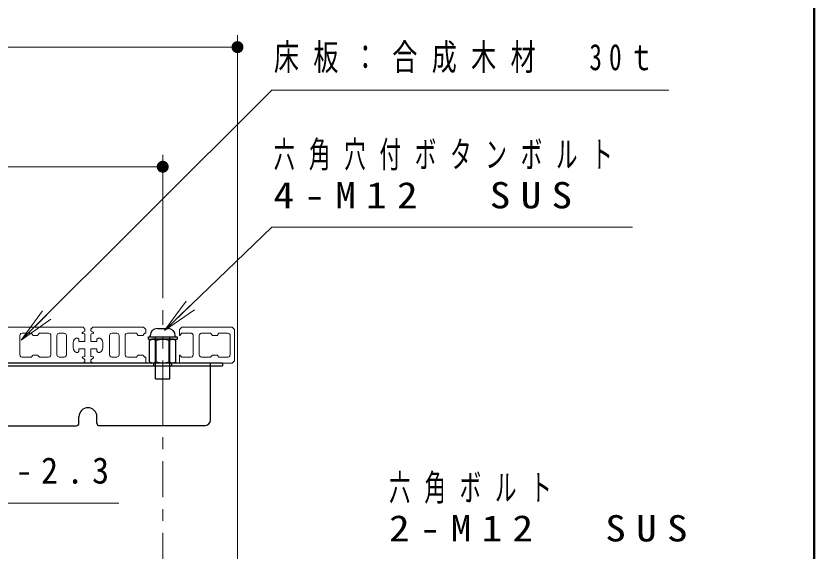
# Model space of a CAD drawing. Units: millimetres on the paper. Extents: x -385 to 0, y -594 to 267.
# Drawn here: x -66.7 to 0, y 158.5 to 203.2 of the extents above; entities that cross this region are included whole.
import ezdxf

# ---------------------------------------------------------------- set-up
doc = ezdxf.new("R2010")
doc.units = ezdxf.units.MM
doc.linetypes.add('USER1', pattern=[4.5, 2.5, -2])
doc.linetypes.add('USER2', pattern=[6, 3, -1, 1, -1])
doc.layers.add('1_10', color=7, linetype='Continuous', lineweight=25)
doc.layers.add('LY_3', color=7, linetype='Continuous', lineweight=13)
doc.styles.add('ＭＳ ゴシック', font='')
doc.styles.get('ＭＳ ゴシック').set_extended_font_data('MS Gothic')

# ---------------------------------------------------------------- blocks, each defined once
blk = doc.blocks.new('filled_dot')
at = {"color": 0, "linetype": 'Continuous', "lineweight": -2, "const_width": 1.25}
blk.add_lwpolyline([(-0.625, 0, 1), (0.625, 0, 1)], format="xyb", close=True, dxfattribs=at)

msp = doc.modelspace()

# ---------------------------------------------------------------- linework, layer by layer
at = {"layer": '1_10', "lineweight": 13}
for p, q in [((-48.196, 144.984), (-48.196, 201.586)), ((-148.196, 200.586), (-48.196, 200.586)), ((-54.446, 179.587), (-54.446, 191.586)), ((-141.946, 190.586), (-54.446, 190.586)), ((-54.309, 176.894), (-52.493, 179.333)), ((-54.309, 176.894), (-52.146, 178.972)), ((-66.267, 176.074), (-64.497, 178.547)), ((-66.267, 176.074), (-64.143, 178.193)), ((-51.8, 178.612), (-54.309, 176.894)), ((-63.79, 177.839), (-66.267, 176.074))]:
    msp.add_line(p, q, dxfattribs=at)
at = {"layer": '1_10', "linetype": 'USER2', "lineweight": 13}
for p, q in [((-54.446, 171.38), (-54.446, 178.587)), ((-54.446, 120.967), (-54.446, 173.054))]:
    msp.add_line(p, q, dxfattribs=at)
at = {"layer": '1_10', "color": 40, "lineweight": 13}
for p, q in [((-60.296, 177.164), (-56.046, 177.164)), ((-55.846, 176.964), (-56.046, 177.164)), ((-55.846, 176.664), (-55.846, 176.964)), ((-52.846, 177.164), (-53.046, 176.964)), ((-53.046, 176.489), (-53.046, 176.964)), ((-52.846, 177.164), (-48.646, 177.164)), ((-48.646, 177.164), (-48.446, 176.964)), ((-48.446, 176.964), (-48.446, 174.364)), ((-55.946, 176.664), (-55.846, 176.664)), ((-53.021, 176.489), (-53.046, 176.489)), ((-53.021, 174.839), (-53.046, 174.839)), ((-53.046, 174.164), (-53.046, 174.839)), ((-53.021, 174.839), (-52.846, 174.664)), ((-55.846, 174.164), (-60.296, 174.164)), ((-55.946, 174.664), (-55.846, 174.664)), ((-55.846, 174.164), (-55.846, 174.664)), ((-48.646, 174.164), (-53.046, 174.164)), ((-48.646, 174.164), (-48.446, 174.364))]:
    msp.add_line(p, q, dxfattribs=at)
at = {"layer": '1_10'}
for p, q in [((-54.896, 177.064), (-53.996, 177.064)), ((-55.646, 176.164), (-55.646, 176.364)), ((-55.646, 176.364), (-53.246, 176.364)), ((-55.646, 176.164), (-53.246, 176.164)), ((-55.543, 176.05), (-55.346, 176.164)), ((-55.496, 176.364), (-55.496, 176.464)), ((-55.496, 176.364), (-53.396, 176.364)), ((-53.546, 176.164), (-55.346, 176.164)), ((-55.046, 172.864), (-55.046, 176.364)), ((-53.846, 172.864), (-53.846, 176.364)), ((-53.349, 176.05), (-53.546, 176.164)), ((-53.396, 176.364), (-53.396, 176.464)), ((-53.246, 176.364), (-53.246, 176.164)), ((-55.543, 174.278), (-55.543, 176.05)), ((-54.994, 174.278), (-54.994, 176.05)), ((-53.898, 174.278), (-53.898, 176.05)), ((-53.349, 174.278), (-53.349, 176.05)), ((-55.046, 174.164), (-98.196, 174.164)), ((-55.543, 174.278), (-55.346, 174.164)), ((-53.546, 174.164), (-55.346, 174.164)), ((-55.196, 173.934), (-55.196, 174.164)), ((-49.446, 174.164), (-53.846, 174.164)), ((-53.696, 173.934), (-53.696, 174.164)), ((-53.349, 174.278), (-53.546, 174.164)), ((-49.446, 174.164), (-49.446, 173.934)), ((-50.446, 173.934), (-49.446, 173.934)), ((-55.046, 172.864), (-53.846, 172.864))]:
    msp.add_line(p, q, dxfattribs=at)
at = {"layer": '1_10', "color": 190}
for p, q in [((-49.446, 174.164), (-146.946, 174.164)), ((-50.446, 169.434), (-50.446, 174.164)), ((-146.946, 173.934), (-49.446, 173.934)), ((-61.446, 169.134), (-61.446, 169.684)), ((-59.946, 169.134), (-59.946, 169.684)), ((-134.746, 168.934), (-61.646, 168.934)), ((-50.946, 168.934), (-59.746, 168.934))]:
    msp.add_line(p, q, dxfattribs=at)
at = {"layer": '1_10', "color": 190, "linetype": 'USER1', "lineweight": 13}
msp.add_line((-49.446, 173.934), (-146.946, 173.934), dxfattribs=at)
at = {"layer": '1_10', "lineweight": 13}
for points in [[(-66.267, 176.074), (-45.321, 196.976), (-12.15, 196.976)], [(-54.309, 176.894), (-45.312, 185.539), (-15.183, 185.539)], [(-95.95, 169.794), (-88.458, 162.466), (-58.106, 162.466)]]:
    msp.add_lwpolyline(points, dxfattribs=at)
at = {"layer": '1_10', "color": 40, "lineweight": 13}
for points in [[(-75.296, 174.164), (-61.096, 174.164), (-60.946, 174.314), (-60.946, 174.44), (-60.951, 174.462), (-60.965, 174.479), (-61.063, 174.558), (-61.071, 174.563), (-61.08, 174.567), (-61.135, 174.583), (-61.161, 174.601), (-61.171, 174.632), (-61.171, 174.648), (-61.158, 174.682), (-61.125, 174.698), (-60.992, 174.71), (-60.959, 174.726), (-60.946, 174.76), (-60.946, 175.339), (-60.971, 175.364), (-61.421, 175.364), (-61.446, 175.339), (-61.446, 175.164), (-61.546, 175.064), (-61.696, 175.064), (-61.825, 175.165), (-61.912, 175.304), (-61.946, 175.464), (-61.946, 175.864), (-61.912, 176.024), (-61.825, 176.163), (-61.696, 176.264), (-61.546, 176.264), (-61.446, 176.164), (-61.446, 175.989), (-61.421, 175.964), (-60.971, 175.964), (-60.946, 175.989), (-60.946, 176.568), (-60.959, 176.602), (-60.992, 176.618), (-61.125, 176.63), (-61.158, 176.646), (-61.171, 176.68), (-61.171, 176.696), (-61.161, 176.727), (-61.135, 176.745), (-61.08, 176.761), (-61.071, 176.765), (-61.063, 176.77), (-60.965, 176.849), (-60.951, 176.866), (-60.946, 176.888), (-60.946, 177.014), (-61.096, 177.164), (-75.296, 177.164)], [(-60.296, 174.164), (-60.446, 174.314), (-60.446, 174.44), (-60.441, 174.462), (-60.427, 174.479), (-60.329, 174.558), (-60.321, 174.563), (-60.312, 174.567), (-60.257, 174.583), (-60.231, 174.601), (-60.221, 174.632), (-60.221, 174.648), (-60.234, 174.682), (-60.267, 174.698), (-60.4, 174.71), (-60.433, 174.726), (-60.446, 174.76), (-60.446, 175.339), (-60.421, 175.364), (-59.971, 175.364), (-59.946, 175.339), (-59.946, 175.164), (-59.846, 175.064), (-59.696, 175.064), (-59.567, 175.165), (-59.48, 175.304), (-59.446, 175.464), (-59.446, 175.864), (-59.48, 176.024), (-59.567, 176.163), (-59.696, 176.264), (-59.846, 176.264), (-59.946, 176.164), (-59.946, 175.989), (-59.971, 175.964), (-60.421, 175.964), (-60.446, 175.989), (-60.446, 176.568), (-60.433, 176.602), (-60.4, 176.618), (-60.267, 176.63), (-60.234, 176.646), (-60.221, 176.68), (-60.221, 176.696), (-60.231, 176.727), (-60.257, 176.745), (-60.312, 176.761), (-60.321, 176.765), (-60.329, 176.77), (-60.427, 176.849), (-60.441, 176.866), (-60.446, 176.888), (-60.446, 177.014), (-60.296, 177.164)], [(-55.946, 176.664), (-56.046, 176.564), (-56.046, 176.539), (-56.096, 176.489), (-56.496, 176.489), (-56.546, 176.539), (-56.546, 176.564), (-56.646, 176.664), (-57.396, 176.664), (-57.473, 176.649), (-57.537, 176.605), (-57.581, 176.541), (-57.596, 176.464), (-57.596, 174.864)], [(-52.846, 174.664), (-52.096, 174.664), (-51.996, 174.691), (-51.923, 174.764), (-51.896, 174.864), (-51.896, 176.464), (-51.899, 176.499), (-51.908, 176.532), (-51.923, 176.564), (-51.943, 176.593), (-51.967, 176.617), (-51.996, 176.637), (-52.028, 176.652), (-52.061, 176.661), (-52.096, 176.664), (-52.846, 176.664), (-53.021, 176.489)], [(-57.596, 174.864), (-57.569, 174.764), (-57.496, 174.691), (-57.396, 174.664), (-56.646, 174.664), (-56.546, 174.764), (-56.546, 174.789), (-56.496, 174.839), (-56.096, 174.839), (-56.046, 174.789), (-56.046, 174.764), (-55.946, 174.664)]]:
    msp.add_lwpolyline(points, dxfattribs=at)
for points in [[(-63.796, 174.864), (-63.823, 174.764), (-63.896, 174.691), (-63.996, 174.664), (-64.746, 174.664), (-64.846, 174.764), (-64.846, 174.789), (-64.896, 174.839), (-65.296, 174.839), (-65.346, 174.789), (-65.346, 174.764), (-65.446, 174.664), (-66.196, 174.664), (-66.296, 174.691), (-66.369, 174.764), (-66.396, 174.864), (-66.396, 176.464), (-66.369, 176.564), (-66.296, 176.637), (-66.196, 176.664), (-65.446, 176.664), (-65.346, 176.564), (-65.346, 176.539), (-65.296, 176.489), (-64.896, 176.489), (-64.846, 176.539), (-64.846, 176.564), (-64.746, 176.664), (-63.996, 176.664), (-63.919, 176.649), (-63.855, 176.605), (-63.811, 176.541), (-63.796, 176.464)], [(-63.096, 176.664), (-62.696, 176.664), (-62.619, 176.649), (-62.555, 176.605), (-62.511, 176.541), (-62.496, 176.464), (-62.496, 174.864), (-62.523, 174.764), (-62.596, 174.691), (-62.696, 174.664), (-63.096, 174.664), (-63.173, 174.679), (-63.237, 174.723), (-63.281, 174.787), (-63.296, 174.864), (-63.296, 176.464), (-63.281, 176.541), (-63.237, 176.605), (-63.173, 176.649)], [(-58.296, 176.664), (-58.696, 176.664), (-58.773, 176.649), (-58.837, 176.605), (-58.881, 176.541), (-58.896, 176.464), (-58.896, 174.864), (-58.869, 174.764), (-58.796, 174.691), (-58.696, 174.664), (-58.296, 174.664), (-58.219, 174.679), (-58.155, 174.723), (-58.111, 174.787), (-58.096, 174.864), (-58.096, 176.464), (-58.111, 176.541), (-58.155, 176.605), (-58.219, 176.649)], [(-50.296, 176.489), (-50.346, 176.539), (-50.346, 176.564), (-50.446, 176.664), (-51.196, 176.664), (-51.296, 176.637), (-51.369, 176.564), (-51.396, 176.464), (-51.396, 174.864), (-51.369, 174.764), (-51.296, 174.691), (-51.196, 174.664), (-50.446, 174.664), (-50.346, 174.764), (-50.346, 174.789), (-50.296, 174.839), (-49.896, 174.839), (-49.846, 174.789), (-49.846, 174.764), (-49.746, 174.664), (-48.996, 174.664), (-48.896, 174.691), (-48.823, 174.764), (-48.796, 174.864), (-48.796, 176.464), (-48.811, 176.541), (-48.855, 176.605), (-48.919, 176.649), (-48.996, 176.664), (-49.746, 176.664), (-49.846, 176.564), (-49.846, 176.539), (-49.896, 176.489)]]:
    msp.add_lwpolyline(points, close=True, dxfattribs=at)
at = {"layer": '1_10'}
for centre, radius, start, end in [((-54.896, 176.464), 0.6, 90, 180), ((-53.996, 176.464), 0.6, 0, 90), ((-55.269, 175.65), 0.486, 55.61586, 124.38414), ((-54.446, 174.32), 1.815, 72.41211, 107.58789), ((-53.623, 175.65), 0.486, 55.61586, 124.38414), ((-55.269, 174.678), 0.486, 235.61587, 304.38414), ((-54.446, 176.008), 1.815, 252.41211, 287.58789), ((-53.623, 174.678), 0.486, 235.61587, 304.38414)]:
    msp.add_arc(centre, radius, start, end, dxfattribs=at)
at = {"layer": '1_10', "color": 190}
for centre, radius, start, end in [((-60.696, 169.684), 0.75, 0, 180), ((-61.646, 169.134), 0.2, 270, 0), ((-59.746, 169.134), 0.2, 180, 270), ((-50.946, 169.434), 0.5, 270, 0)]:
    msp.add_arc(centre, radius, start, end, dxfattribs=at)
at = {"layer": 'LY_3', "lineweight": 50}
msp.add_line((0, 0), (0, 267), dxfattribs=at)

# ---------------------------------------------------------------- block references
at = {"layer": '1_10', "lineweight": 13, "xscale": 0.4, "yscale": 0.4, "rotation": 180}
for p in [(-48.196, 200.586), (-54.446, 190.586)]:
    msp.add_blockref('filled_dot', p, dxfattribs=at)

# ---------------------------------------------------------------- texts
at = {"layer": '1_10', "char_height": 2.199, "attachment_point": 4, "style": 'ＭＳ ゴシック'}
for s, insert in [('\\T1.57;\\W0.7;床板：合成木材\u300030ｔ', (-45.15, 199.626)), ('\\T1.64;\\W0.6;六角穴付ボタンボルト', (-45.183, 191.489)), ('\\T1.5;\\W1.15;4-M12\u3000SUS', (-45.183, 188.189)), ('\\T1.5;\\W0.95;つなぎ：PL-2.3', (-88.106, 165.116)), ('\\T1.64;\\W0.6;六角ボルト', (-35.528, 163.639)), ('\\T1.5;\\W1.15;2-M12\u3000SUS', (-35.528, 160.339))]:
    msp.add_mtext(s, dxfattribs=dict(at, insert=insert))

doc.saveas('drawing.dxf')
